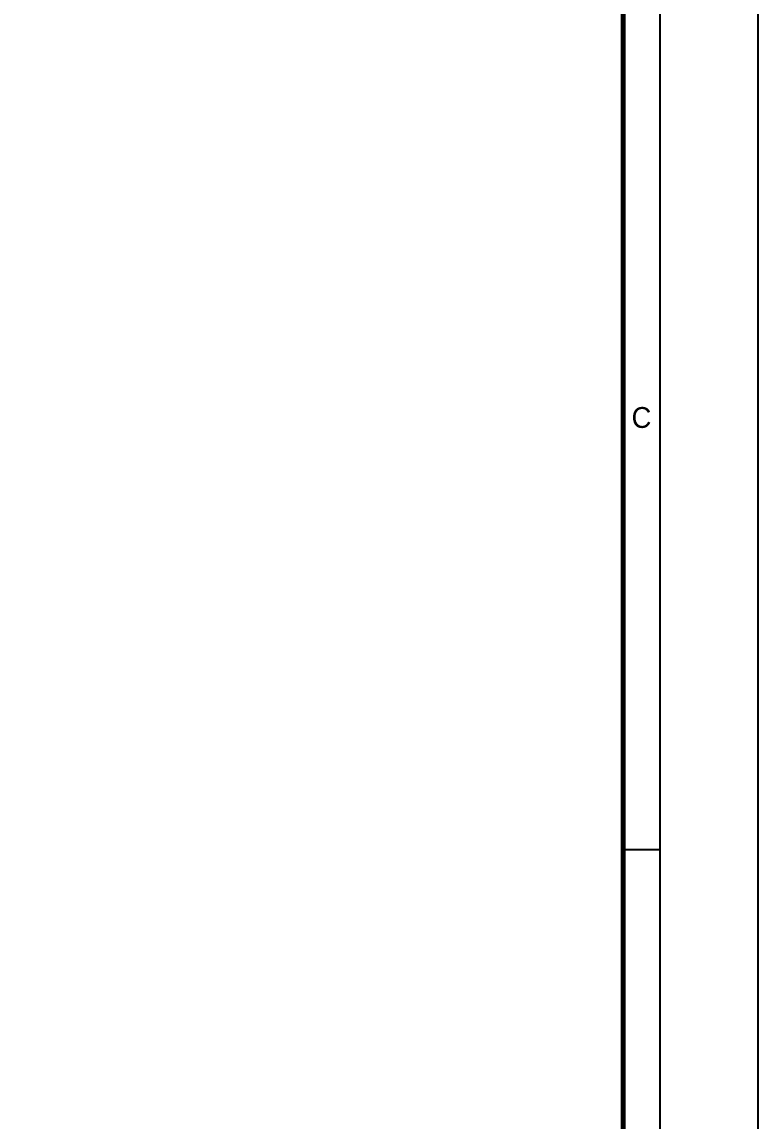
# Model space of a CAD drawing. Header units: inches. Extents: x 0 to 23821, y 0 to 11279.
# Drawn here: x 16460 to 16700, y 7510.8 to 7869.7 of the extents above; entities that cross this region are included whole.
import ezdxf

# ---------------------------------------------------------------- set-up
doc = ezdxf.new("R2010")
doc.units = ezdxf.units.IN
doc.header["$LTSCALE"] = 10
doc.header["$MEASUREMENT"] = 0
doc.styles.add('SCI', font='')
doc.styles.get('SCI').set_extended_font_data('Gulim')

# ---------------------------------------------------------------- blocks, each defined once
blk = doc.blocks.new('A$C82e70aa9')
blk.add_line((412, -219), (409, -219))
at = {"color": 1}
blk.add_lwpolyline([(0, 0), (420, 0), (420, -297), (0, -297)], close=True, dxfattribs=at)
at = {"color": 2}
blk.add_lwpolyline([(12, -7.5), (412, -7.5), (412, -289.5), (12, -289.5)], close=True, dxfattribs=at)
at = {"const_width": 0.4}
blk.add_lwpolyline([(15, -10.5), (409, -10.5), (409, -286.5), (15, -286.5)], close=True, dxfattribs=at)
at = {"color": 2, "insert": (410.5, -183.75), "char_height": 1.7, "width": 3, "attachment_point": 5, "style": 'SCI'}
blk.add_mtext('C', dxfattribs=at)

msp = doc.modelspace()

# ---------------------------------------------------------------- block references
at = {"xscale": 4, "yscale": 4, "zscale": 4}
msp.add_blockref('A$C82e70aa9', (15020, 8475.62955634), dxfattribs=at)

doc.saveas('drawing.dxf')
